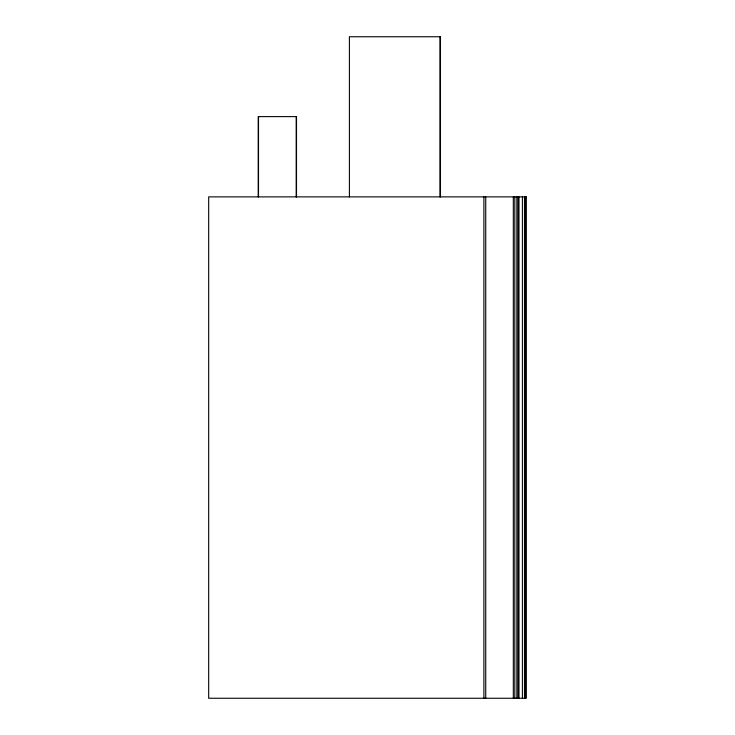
<?xml version="1.0" encoding="UTF-8"?>
<svg xmlns="http://www.w3.org/2000/svg" width="735" height="735" viewBox="0 0 735 735"><rect width="100%" height="100%" fill="white"/><g stroke="black" fill="none" stroke-linecap="round" stroke-linejoin="round"><path stroke-width="1.1" d="M525.479 196.879L525.479 698.25M524.496 196.879L524.496 698.25M522.401 196.879L522.401 698.25M518.882 196.879L518.882 698.25M518.561 196.879L518.561 698.25M518.12 196.879L518.12 698.25M516.861 196.879L516.861 698.25M514.803 196.879L514.803 698.25M513.324 196.879L513.324 698.25M485.725 196.879L485.725 698.25M483.896 196.879L483.896 698.25M440.467 196.879L440.467 36.75L349.401 36.75L349.401 196.879M439.971 36.75L439.971 196.879M296.508 196.879L296.508 116.617L258.233 116.617L258.233 196.879M296.223 116.617L296.223 196.879M258.518 116.617L258.518 196.879M526.324 196.879L208.676 196.879L208.676 698.25L526.324 698.25L526.315 196.879"/></g></svg>
